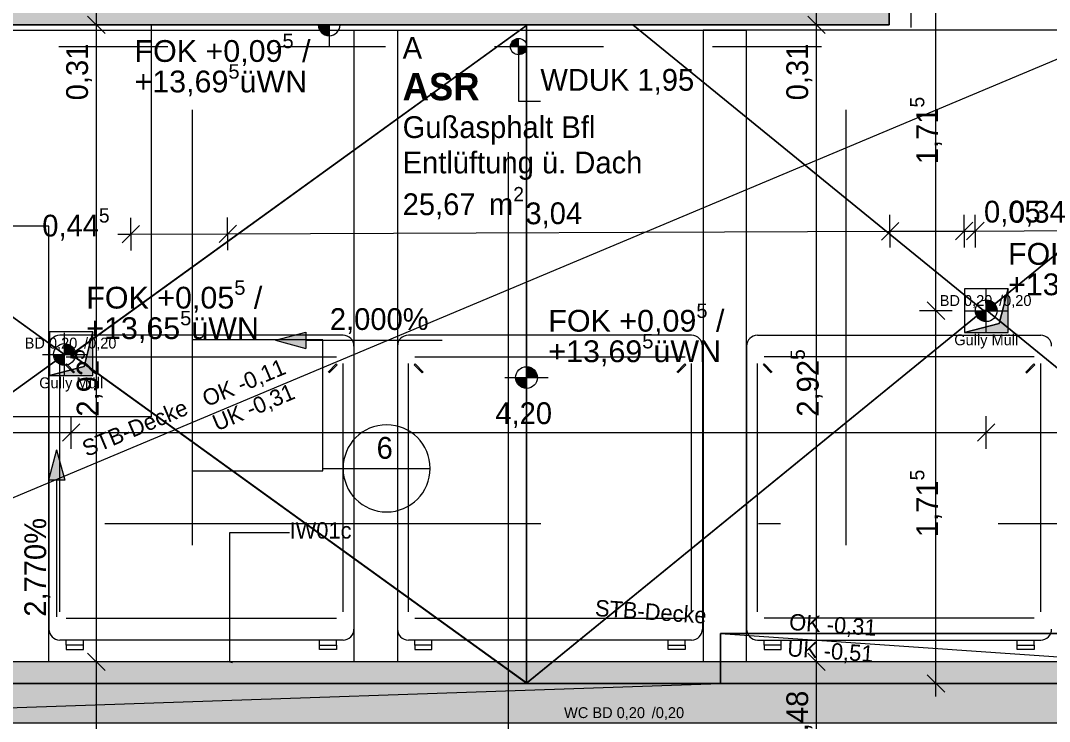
# Model space of a CAD drawing. Header units: metres. Extents: x -3.9 to 83, y -38 to 6.2.
# Drawn here: x 2.213 to 6.935, y -3.909 to -0.69 of the extents above; entities that cross this region are included whole.
import ezdxf

# ---------------------------------------------------------------- set-up
doc = ezdxf.new("R2010")
doc.units = ezdxf.units.M
doc.header["$MEASUREMENT"] = 0
for name, pattern in [('Achse', [0.004, 0.002, -0.001, 0, -0.001]), ('Punkt 1_1', [0.075, 0.025, -0.05]), ('Schnittlinie', [0.006, 0.003, -0.0015, 0, -0.0015]), ('Untersicht', [0.001, 0.0005, -0.0005])]:
    doc.linetypes.add(name, pattern=pattern)
for name, color, linetype in [('0._EG PP_2_000 Achsraster', 7, 'Continuous'), ('0._EG PP_2_110 Wand Aussen', 7, 'Continuous'), ('0._EG PP_2_120 Wand Innen tragend', 7, 'Continuous'), ('0._EG PP_2_210 Decke', 7, 'Continuous'), ('0._EG PP_2_220 Bodenaufbau', 7, 'Continuous'), ('0._EG PP_2_240 Unterdämmung', 7, 'Continuous'), ('0._EG PP_2_270 Deckendurchbruchsymbol', 7, 'Continuous'), ('0._EG PP_2_520 Fixeinbauten', 7, 'Continuous'), ('0._EG PP_2_810 Raum', 7, 'Continuous'), ('0._EG PP_2_851 Marker Schnitt', 7, 'Continuous'), ('0._EG PP_2_860 Marker Änderung bis 26mmtt', 7, 'Continuous'), ('0._EG PP_2_915 Allgemein Beschriftung.x', 7, 'Continuous'), ('0._EG PP_2_950 Polierplan Bemaßung', 7, 'Continuous')]:
    doc.layers.add(name, color=color, linetype=linetype)
doc.styles.add('ERSTELLTER_STIL_1', font='arial.ttf')
doc.styles.add('ERSTELLTER_STIL_10', font='')
doc.styles.add('ERSTELLTER_STIL_2', font='')
doc.styles.get('ERSTELLTER_STIL_10').set_extended_font_data('Eurostile', bold=True)
doc.styles.get('ERSTELLTER_STIL_2').set_extended_font_data('Eurostile')
doc.linetypes.add('Wolke', pattern='A,0,[2,415_260415_PP_VA_1_3 0 EG1.Shx,S=0.00023923,R=0,X=-3.85971e-06,Y=0.000734738],-0.03,0', length=0.03)

msp = doc.modelspace()

# ---------------------------------------------------------------- hatches: boundary and pattern name
at = {"layer": '0._EG PP_2_110 Wand Aussen', "linetype": 'Continuous', "lineweight": 13, "true_color": 0x3f7f02}
for points in [[(6.02, -0.53), (0.3119, -0.53), (0.3126, -0.71), (6.02, -0.71)], [(6.02, -0.53), (6.02, -0.71), (6.2, -0.71)], [(6.2, -0.53), (6.02, -0.53), (6.2, -0.71)]]:
    msp.add_hatch(color=76, dxfattribs=at).paths.add_polyline_path(points)
at = {"layer": '0._EG PP_2_120 Wand Innen tragend', "linetype": 'Continuous', "lineweight": 13, "true_color": 0xff6400}
msp.add_hatch(color=30, dxfattribs=at).paths.add_polyline_path([(0.3233, -3.635), (0.3237, -3.735), (8.345, -3.735), (8.345, -3.635)])
at = {"layer": '0._EG PP_2_120 Wand Innen tragend', "linetype": 'Continuous', "lineweight": 13, "true_color": 0x3f7f02}
msp.add_hatch(color=76, dxfattribs=at).paths.add_polyline_path([(8.345, -3.735), (0.3237, -3.735), (0.3244, -3.915), (8.345, -3.915)])
at = {"layer": '0._EG PP_2_270 Deckendurchbruchsymbol', "linetype": 'Continuous', "lineweight": 0}
for points in [[(6.545, -2.1225), (6.745, -2.1225), (6.745, -1.9225), (6.7046, -2.0821)], [(2.345, -2.32), (2.545, -2.32), (2.545, -2.12), (2.5046, -2.2796)]]:
    msp.add_hatch(color=8, dxfattribs=at).paths.add_polyline_path(points)
at = {"layer": '0._EG PP_2_950 Polierplan Bemaßung', "linetype": 'Continuous', "lineweight": 0, "true_color": 0x000000}
for points in [[(3.629, -0.71), (3.579, -0.71), (3.5828, -0.7291), (3.5937, -0.7454), (3.6099, -0.7562), (3.629, -0.76)], [(6.645, -2.0225), (6.695, -2.0225), (6.6912, -2.0034), (6.6804, -1.9871), (6.6641, -1.9763), (6.645, -1.9725)], [(6.645, -2.0225), (6.595, -2.0225), (6.5988, -2.0416), (6.6096, -2.0579), (6.6259, -2.0687), (6.645, -2.0725)], [(2.4141, -2.2238), (2.4641, -2.2238), (2.4603, -2.2046), (2.4495, -2.1884), (2.4333, -2.1776), (2.4141, -2.1738)], [(2.4141, -2.2238), (2.3641, -2.2238), (2.3679, -2.2429), (2.3788, -2.2591), (2.395, -2.27), (2.4141, -2.2738)], [(4.535, -2.3299), (4.585, -2.3299), (4.5812, -2.3107), (4.5704, -2.2945), (4.5541, -2.2837), (4.535, -2.2799)], [(4.535, -2.3299), (4.485, -2.3299), (4.4888, -2.349), (4.4996, -2.3652), (4.5159, -2.3761), (4.535, -2.3799)]]:
    msp.add_hatch(color=18, dxfattribs=at).paths.add_polyline_path(points)
at = {"layer": '0._EG PP_2_950 Polierplan Bemaßung', "linetype": 'Continuous', "lineweight": 13, "true_color": 0xff6400}
for points in [[(4.4985, -0.81), (4.4985, -0.7725), (4.4841, -0.7754), (4.472, -0.7835), (4.4638, -0.7957), (4.461, -0.81)], [(4.4985, -0.81), (4.4985, -0.8475), (4.5128, -0.8447), (4.525, -0.8365), (4.5331, -0.8244), (4.536, -0.81)]]:
    msp.add_hatch(color=30, dxfattribs=at).paths.add_polyline_path(points)
at = {"layer": '0._EG PP_2_950 Polierplan Bemaßung', "linetype": 'Continuous', "lineweight": 0}
msp.add_hatch(color=8, dxfattribs=at).paths.add_polyline_path([(3.3822, -2.1587), (3.5222, -2.1962), (3.5222, -2.1212)])
at = {"layer": '0._EG PP_2_950 Polierplan Bemaßung', "linetype": 'Continuous', "lineweight": 13, "true_color": 0x6c6cff}
msp.add_hatch(color=171, dxfattribs=at).paths.add_polyline_path([(2.3777, -2.6617), (2.3402, -2.8016), (2.4152, -2.8016)])

# ---------------------------------------------------------------- linework, layer by layer
at = {"layer": '0._EG PP_2_000 Achsraster', "color": 5, "linetype": 'Achse', "lineweight": 0, "ltscale": 1000}
for p, q in [((3, 3), (3, -36)), ((6, 3), (6, -36)), ((-1.5, -3), (21, -3))]:
    msp.add_line(p, q, dxfattribs=at)
at = {"layer": '0._EG PP_2_110 Wand Aussen', "color": 7, "linetype": 'Continuous', "lineweight": 18, "ltscale": 1000, "flags": 128}
for points in [[(6.2, -0.71), (6.2, -0.31)], [(0.3126, -0.71), (6.02, -0.71)], [(6.2, -0.71), (6.02, -0.71)]]:
    msp.add_lwpolyline(points, dxfattribs=at)
at = {"layer": '0._EG PP_2_120 Wand Innen tragend', "color": 7, "linetype": 'Continuous', "lineweight": 18, "ltscale": 1000}
msp.add_line((8.345, -3.735), (0.3237, -3.735), dxfattribs=at)
at = {"layer": '0._EG PP_2_120 Wand Innen tragend', "color": 7, "linetype": 'Continuous', "lineweight": 13, "ltscale": 1000, "flags": 128}
msp.add_lwpolyline([(8.345, -3.635), (0.4233, -3.635)], dxfattribs=at)
at = {"layer": '0._EG PP_2_210 Decke', "color": 7, "linetype": 'Continuous', "lineweight": 13, "ltscale": 1000, "true_color": 0xf4f4f4, "flags": 128}
msp.add_lwpolyline([(0.1437, -3.735), (5.425, -3.735), (5.425, -3.505), (8.725, -3.505), (8.725, -0.13), (6.02, -0.13), (6.02, -0.53), (0.1319, -0.53)], close=True, dxfattribs=at)
for points in [[(8.725, -3.505), (5.425, -3.505), (5.425, -3.735)], [(5.425, -3.735), (0.1437, -3.735), (0.1444, -3.915), (8.725, -3.915), (8.725, -3.845)]]:
    msp.add_lwpolyline(points, dxfattribs=at)
at = {"layer": '0._EG PP_2_220 Bodenaufbau', "color": 7, "linetype": 'Continuous', "lineweight": 13, "ltscale": 1000, "true_color": 0xf4f4f4, "flags": 128}
msp.add_lwpolyline([(0.3237, -3.735), (8.745, -3.735), (8.745, -0.31), (6.2, -0.31), (6.2, -0.71), (0.3126, -0.71)], close=True, dxfattribs=at)
at = {"layer": '0._EG PP_2_220 Bodenaufbau', "color": 8, "linetype": 'Continuous', "lineweight": 0, "ltscale": 1000, "flags": 128}
for points in [[(6.2, -0.71), (6.2, -0.31)], [(8.745, -0.3116), (6.648, -2.0216)], [(6.6483, -2.0216), (8.745, -0.3118)], [(8.745, -0.3118), (6.6483, -2.0216)], [(2.4146, -2.2238), (0.3126, -0.7035)], [(0.3126, -0.7039), (2.4141, -2.2238)], [(2.4141, -2.2238), (0.3211, -0.71)], [(0.3211, -0.71), (4.5389, -0.71)], [(4.535, -0.7125), (2.4454, -2.2238)], [(4.5389, -0.71), (2.4459, -2.2238)], [(2.4459, -2.2238), (4.535, -0.7128)], [(4.535, -3.7332), (4.535, -0.71)], [(4.535, -0.71), (5.0233, -0.71)], [(4.535, -0.7128), (4.535, -3.7322)], [(5.0233, -0.71), (6.6317, -2.0216)], [(5.0233, -0.71), (6.2, -0.71)], [(6.6317, -2.0216), (5.0233, -0.71)], [(6.632, -2.0216), (5.0236, -0.71)], [(4.5328, -3.735), (6.6317, -2.0216)], [(6.6317, -2.0216), (4.535, -3.7332)], [(4.535, -3.7334), (6.632, -2.0216)], [(6.6483, -2.0216), (6.6317, -2.0216)], [(6.6317, -2.0216), (6.6483, -2.0216)], [(6.648, -2.0216), (8.745, -3.7334)], [(8.745, -3.7332), (6.6483, -2.0216)], [(6.6483, -2.0216), (8.7472, -3.735)], [(0.3211, -3.735), (2.4141, -2.2238)], [(2.4141, -2.2238), (0.3237, -3.7331)], [(0.3237, -3.7334), (2.4146, -2.2238)], [(2.4141, -2.2238), (2.4459, -2.2238)], [(2.4459, -2.2238), (2.4141, -2.2238)], [(2.4454, -2.2238), (4.535, -3.7325)], [(2.4459, -2.2238), (4.5389, -3.735)], [(4.535, -3.7322), (2.4459, -2.2238)], [(4.5389, -3.735), (0.3211, -3.735)], [(8.7472, -3.735), (4.5328, -3.735)]]:
    msp.add_lwpolyline(points, dxfattribs=at)
at = {"layer": '0._EG PP_2_240 Unterdämmung', "color": 30, "linetype": 'Untersicht', "lineweight": 13, "ltscale": 1000, "true_color": 0xff6400, "flags": 128}
msp.add_lwpolyline([(0.3126, -0.71), (0.3237, -3.735), (8.925, -3.735), (8.925, -3.865), (11.085, -3.865), (11.085, -6.045), (13.205, -6.045), (13.205, -3.11), (12.78, -3.11), (12.78, -0.31), (6.2, -0.31), (6.2, -0.71)], close=True, dxfattribs=at)
for points in [[(6.955, -0.31), (6.2, -0.31), (6.2, -0.71), (0.3126, -0.71), (0.32, -2.7346)], [(0.32, -2.7346), (0.42, -2.7346), (0.413, -0.81), (6.3, -0.81), (6.3, -0.41), (6.955, -0.41)]]:
    msp.add_lwpolyline(points, dxfattribs=at)
at = {"layer": '0._EG PP_2_270 Deckendurchbruchsymbol', "color": 7, "linetype": 'Continuous', "lineweight": 13, "ltscale": 1000, "flags": 128}
for points in [[(6.7046, -2.0821), (6.745, -1.9225), (6.545, -1.9225), (6.545, -2.1225)], [(6.545, -2.1225), (6.745, -2.1225), (6.745, -1.9225), (6.7046, -2.0821)], [(2.5046, -2.2796), (2.545, -2.12), (2.345, -2.12), (2.345, -2.32)], [(2.345, -2.32), (2.545, -2.32), (2.545, -2.12), (2.5046, -2.2796)]]:
    msp.add_lwpolyline(points, close=True, dxfattribs=at)
at = {"layer": '0._EG PP_2_520 Fixeinbauten', "color": 8, "linetype": 'Punkt 1_1', "lineweight": 13, "ltscale": 1000}
for p, q in [((2.8126, -0.71), (0.3126, -0.71)), ((2.1426, -0.735), (3.9426, -0.735)), ((2.8126, -0.71), (2.8126, -2.51)), ((3.7426, -0.735), (5.5426, -0.735)), ((3.7426, -0.735), (3.7426, -3.635)), ((3.9426, -0.735), (3.9426, -3.635)), ((7.145, -0.735), (5.345, -0.735)), ((5.345, -0.735), (5.345, -3.635)), ((5.5426, -0.735), (5.5426, -3.635)), ((2.3426, -1.635), (1.3426, -1.635)), ((2.3426, -3.635), (2.3426, -1.635)), ((2.8126, -2.51), (0.3126, -2.51))]:
    msp.add_line(p, q, dxfattribs=at)
at = {"layer": '0._EG PP_2_520 Fixeinbauten', "color": 253, "linetype": 'Continuous', "lineweight": 13, "ltscale": 1000, "true_color": 0x9f9f9f}
for p, q in [((3.6926, -2.135), (2.3926, -2.135)), ((5.2926, -2.135), (3.9926, -2.135)), ((5.595, -2.135), (6.895, -2.135)), ((2.3426, -2.185), (2.3426, -3.485)), ((3.7426, -2.185), (3.7426, -3.485)), ((3.9426, -2.185), (3.9426, -3.485)), ((5.3426, -2.185), (5.3426, -3.485)), ((5.545, -2.185), (5.545, -3.485)), ((2.3926, -3.405), (2.3926, -2.265)), ((2.4226, -2.235), (3.6626, -2.235)), ((3.6926, -3.405), (3.6926, -2.265)), ((3.9926, -3.405), (3.9926, -2.265)), ((4.0226, -2.235), (5.2626, -2.235)), ((5.2926, -3.405), (5.2926, -2.265)), ((5.595, -3.405), (5.595, -2.265)), ((6.865, -2.235), (5.625, -2.235)), ((6.895, -3.405), (6.895, -2.265)), ((2.4195, -2.2714), (2.4238, -2.2672)), ((2.4561, -2.3086), (2.4195, -2.2714)), ((2.4238, -2.2672), (2.4604, -2.3043)), ((2.4604, -2.3043), (2.4561, -2.3086)), ((3.6614, -2.2672), (3.6248, -2.3043)), ((3.6291, -2.3086), (3.6657, -2.2714)), ((3.6657, -2.2714), (3.6614, -2.2672)), ((4.0195, -2.2714), (4.0238, -2.2672)), ((4.0561, -2.3086), (4.0195, -2.2714)), ((4.0238, -2.2672), (4.0604, -2.3043)), ((4.0604, -2.3043), (4.0561, -2.3086)), ((5.2614, -2.2672), (5.2248, -2.3043)), ((5.2291, -2.3086), (5.2657, -2.2714)), ((5.2657, -2.2714), (5.2614, -2.2672)), ((5.6219, -2.2714), (5.6262, -2.2672)), ((5.6585, -2.3086), (5.6219, -2.2714)), ((5.6262, -2.2672), (5.6628, -2.3043)), ((6.8638, -2.2672), (6.8272, -2.3043)), ((6.8272, -2.3043), (6.8315, -2.3086)), ((6.8315, -2.3086), (6.8681, -2.2714)), ((6.8681, -2.2714), (6.8638, -2.2672)), ((2.4226, -3.435), (3.6626, -3.435)), ((4.0226, -3.435), (5.2626, -3.435)), ((6.865, -3.435), (5.625, -3.435)), ((3.6926, -3.535), (2.3926, -3.535)), ((2.4226, -3.5591), (2.4226, -3.535)), ((2.5008, -3.5591), (2.5008, -3.535)), ((3.5844, -3.5591), (3.5844, -3.535)), ((3.6626, -3.5591), (3.6626, -3.535)), ((5.2926, -3.535), (3.9926, -3.535)), ((4.0226, -3.5591), (4.0226, -3.535)), ((4.1008, -3.5591), (4.1008, -3.535)), ((5.1844, -3.5591), (5.1844, -3.535)), ((5.2626, -3.5591), (5.2626, -3.535)), ((5.595, -3.535), (6.895, -3.535)), ((5.625, -3.5591), (5.625, -3.535)), ((5.7032, -3.5591), (5.7032, -3.535)), ((6.7868, -3.5591), (6.7868, -3.535)), ((6.865, -3.5591), (6.865, -3.535)), ((2.5008, -3.5591), (2.4226, -3.5591)), ((2.4226, -3.5591), (2.4226, -3.5791)), ((2.4226, -3.5791), (2.5008, -3.5791)), ((2.5008, -3.5791), (2.5008, -3.5591)), ((3.5844, -3.5791), (3.5844, -3.5591)), ((3.5844, -3.5591), (3.6626, -3.5591)), ((3.6626, -3.5791), (3.5844, -3.5791)), ((3.6626, -3.5591), (3.6626, -3.5791)), ((4.1008, -3.5591), (4.0226, -3.5591)), ((4.0226, -3.5591), (4.0226, -3.5791)), ((4.0226, -3.5791), (4.1008, -3.5791)), ((4.1008, -3.5791), (4.1008, -3.5591)), ((5.1844, -3.5791), (5.1844, -3.5591)), ((5.1844, -3.5591), (5.2626, -3.5591)), ((5.2626, -3.5791), (5.1844, -3.5791)), ((5.2626, -3.5591), (5.2626, -3.5791)), ((5.7032, -3.5591), (5.625, -3.5591)), ((5.625, -3.5591), (5.625, -3.5791)), ((5.625, -3.5791), (5.7032, -3.5791)), ((5.7032, -3.5791), (5.7032, -3.5591)), ((6.7868, -3.5791), (6.7868, -3.5591)), ((6.7868, -3.5591), (6.865, -3.5591)), ((6.865, -3.5791), (6.7868, -3.5791)), ((6.865, -3.5591), (6.865, -3.5791))]:
    msp.add_line(p, q, dxfattribs=at)
for centre, start, end in [((2.3926, -2.185), 90, 180), ((3.6926, -2.185), 360, 90), ((3.9926, -2.185), 90, 180), ((5.2926, -2.185), 360, 90), ((5.595, -2.185), 90, 180), ((6.895, -2.185), 0, 90), ((2.3926, -3.485), 180, 270), ((3.6926, -3.485), 270, 0), ((3.9926, -3.485), 180, 270), ((5.2926, -3.485), 270, 0), ((5.595, -3.485), 180, 270), ((6.895, -3.485), 270, 360)]:
    msp.add_arc(centre, 0.05, start, end, dxfattribs=at)
at = {"layer": '0._EG PP_2_851 Marker Schnitt', "color": 7, "linetype": 'Schnittlinie', "lineweight": 13, "ltscale": 1000}
msp.add_line((4.45, 4.805), (4.45, -18.475), dxfattribs=at)
at = {"layer": '0._EG PP_2_860 Marker Änderung bis 26mmtt', "color": 200, "linetype": 'Wolke', "lineweight": 13, "ltscale": 1000, "true_color": 0xd600ff}
for p, q in [((3.6005, -2.1569), (3, -2.1569)), ((3, -2.1569), (3, -2.7574)), ((3.6005, -2.7574), (3.6005, -2.1569)), ((3, -2.7574), (3.6005, -2.7574))]:
    msp.add_line(p, q, dxfattribs=at)
at = {"layer": '0._EG PP_2_860 Marker Änderung bis 26mmtt', "color": 7, "linetype": 'Continuous', "lineweight": 13, "ltscale": 1000}
for p, q in [((3.6005, -2.7467), (3.6928, -2.7467)), ((3.6928, -2.7467), (4.0928, -2.7467))]:
    msp.add_line(p, q, dxfattribs=at)
for start, end in [(0, 180), (180, 0)]:
    msp.add_arc((3.8928, -2.7467), 0.2, start, end, dxfattribs=at)
at = {"layer": '0._EG PP_2_915 Allgemein Beschriftung.x', "color": 7, "linetype": 'Continuous', "lineweight": 13, "ltscale": 1000}
for p, q in [((3.1735, -3.635), (3.1735, -3.0417)), ((3.1735, -3.0417), (3.4474, -3.0417)), ((3.161, -3.6317), (3.186, -3.6383))]:
    msp.add_line(p, q, dxfattribs=at)
at = {"layer": '0._EG PP_2_950 Polierplan Bemaßung', "color": 76, "linetype": 'Continuous', "lineweight": 13, "ltscale": 1000, "true_color": 0x3f7f02}
for p, q in [((0.1437, -3.735), (8.725, -0.13)), ((6.4143, -2.0225), (6.4143, -0.31)), ((6.3743, -1.9825), (6.4543, -2.0625)), ((6.4893, -2.0225), (6.3393, -2.0225)), ((6.4143, -3.735), (6.4143, -2.0225)), ((2.485, -2.542), (2.405, -2.622)), ((2.445, -2.657), (2.445, -2.507)), ((6.685, -2.542), (6.605, -2.622)), ((6.645, -2.657), (6.645, -2.507)), ((0.3126, -2.582), (2.445, -2.582)), ((2.445, -2.582), (6.645, -2.582)), ((6.645, -2.582), (8.745, -2.582)), ((5.425, -3.505), (8.745, -3.735)), ((6.3743, -3.695), (6.4543, -3.775)), ((0.1444, -3.915), (5.425, -3.735)), ((6.4893, -3.735), (6.3393, -3.735)), ((6.4143, -3.795), (6.4143, -3.735))]:
    msp.add_line(p, q, dxfattribs=at)
at = {"layer": '0._EG PP_2_950 Polierplan Bemaßung', "color": 6, "linetype": 'Continuous', "lineweight": 13, "ltscale": 1000, "true_color": 0xfb02fe}
for p, q in [((2.5606, -0.71), (2.5606, -0.4)), ((5.8661, -0.71), (5.8661, -0.4)), ((2.5206, -0.67), (2.6006, -0.75)), ((5.8261, -0.67), (5.9061, -0.75)), ((2.6356, -0.71), (2.4856, -0.71)), ((2.5606, -3.635), (2.5606, -0.71)), ((5.9411, -0.71), (5.7911, -0.71)), ((5.8661, -3.635), (5.8661, -0.71)), ((2.7198, -1.7459), (2.7192, -1.5959)), ((3.1637, -1.7443), (3.1631, -1.5943)), ((6.2038, -1.7331), (6.2032, -1.5831)), ((6.5446, -1.7319), (6.5441, -1.5819)), ((6.5953, -1.7317), (6.5947, -1.5817)), ((2.7593, -1.6307), (2.6796, -1.711)), ((3.2032, -1.6291), (3.1235, -1.7094)), ((6.2433, -1.618), (6.1636, -1.6983)), ((6.5842, -1.6167), (6.5045, -1.697)), ((6.6348, -1.6165), (6.5551, -1.6968)), ((6.595, -1.6567), (8.6121, -1.6493)), ((2.6595, -1.6711), (2.7195, -1.6709)), ((2.7195, -1.6709), (3.1634, -1.6693)), ((3.1634, -1.6693), (6.2035, -1.6581)), ((6.2035, -1.6581), (6.5444, -1.6569)), ((6.5444, -1.6569), (6.595, -1.6567)), ((2.6356, -3.635), (2.4856, -3.635)), ((2.5206, -3.595), (2.6006, -3.675)), ((2.5606, -4.015), (2.5606, -3.635)), ((5.9411, -3.635), (5.7911, -3.635)), ((5.8261, -3.595), (5.9061, -3.675)), ((5.8661, -4.115), (5.8661, -3.635))]:
    msp.add_line(p, q, dxfattribs=at)
at = {"layer": '0._EG PP_2_950 Polierplan Bemaßung', "color": 7, "linetype": 'Continuous', "lineweight": 13, "ltscale": 1000}
for p, q in [((3.729, -0.71), (3.529, -0.71)), ((3.629, -0.71), (3.629, -0.81)), ((6.645, -2.1225), (6.645, -1.9225)), ((6.545, -2.0225), (6.745, -2.0225)), ((2.4141, -2.3238), (2.4141, -2.1238)), ((2.3141, -2.2238), (2.5141, -2.2238)), ((4.535, -2.4299), (4.535, -2.2299)), ((4.435, -2.3299), (4.635, -2.3299))]:
    msp.add_line(p, q, dxfattribs=at)
at = {"layer": '0._EG PP_2_950 Polierplan Bemaßung', "color": 30, "linetype": 'Continuous', "lineweight": 13, "ltscale": 1000, "true_color": 0xff6400}
for p, q in [((4.4985, -0.8475), (4.4985, -0.7725)), ((4.536, -0.81), (4.461, -0.81)), ((4.4985, -0.81), (4.4985, -1.06)), ((4.4985, -1.06), (4.5985, -1.06))]:
    msp.add_line(p, q, dxfattribs=at)
at = {"layer": '0._EG PP_2_950 Polierplan Bemaßung', "color": 8, "linetype": 'Continuous', "lineweight": 0, "ltscale": 1000}
for p, q in [((3.3822, -2.1587), (3.5222, -2.1212)), ((3.5222, -2.1212), (3.5222, -2.1962)), ((3.3822, -2.1587), (3.5222, -2.1962)), ((3.5222, -2.1587), (3.5322, -2.1587)), ((3.5322, -2.1587), (3.6322, -2.1587)), ((3.6322, -2.1587), (4.1485, -2.1587))]:
    msp.add_line(p, q, dxfattribs=at)
at = {"layer": '0._EG PP_2_950 Polierplan Bemaßung', "color": 171, "linetype": 'Continuous', "lineweight": 13, "ltscale": 1000, "true_color": 0x6c6cff}
for p, q in [((2.3777, -2.6617), (2.3402, -2.8016)), ((2.3777, -2.6617), (2.4152, -2.8016)), ((2.4152, -2.8016), (2.3402, -2.8016)), ((2.3777, -2.8016), (2.3777, -2.8117)), ((2.3777, -2.8117), (2.3777, -2.9117)), ((2.3777, -2.9117), (2.3777, -3.428))]:
    msp.add_line(p, q, dxfattribs=at)
at = {"layer": '0._EG PP_2_950 Polierplan Bemaßung', "color": 30, "linetype": 'Continuous', "lineweight": 13, "ltscale": 1000, "true_color": 0xff6400}
msp.add_circle((4.4985, -0.81), 0.0375, dxfattribs=at)
at = {"layer": '0._EG PP_2_950 Polierplan Bemaßung', "color": 7, "linetype": 'Continuous', "lineweight": 13, "ltscale": 1000}
for centre in [(6.645, -2.0225), (2.4141, -2.2238), (4.535, -2.3299)]:
    msp.add_circle(centre, 0.05, dxfattribs=at)
msp.add_arc((3.629, -0.71), 0.05, 180, 0, dxfattribs=at)

# ---------------------------------------------------------------- texts
at = {"layer": '0._EG PP_2_270 Deckendurchbruchsymbol', "color": 1, "linetype": 'Continuous', "lineweight": 0, "char_height": 0.05, "style": 'ERSTELLTER_STIL_2'}
for s, insert, attachment_point in [('\\A1;{\\pqc;\\pt0;\\fEurostile|b0|i0|c0|p0;\\W1.000000; BD 0,20\\fEurostile|b0|i0|c0|p0;\\W1.000000;\\A1{\\H.66x;\\S^  ;}\\fEurostile|b0|i0|c0|p0;\\W1.000000; /0,20\\fEurostile|b0|i0|c0|p0;\\W1.000000;\\A1{\\H.66x;\\S^  ;}\\fEurostile|b0|i0|c0|p0;\\W1.000000;\\fEurostile|b0|i0|c0|p0;\\W1.000000;\\A1{\\H.66x;\\S^  ;}}', (6.645, -2.0156), 8), ('\\A1;{\\pqc;\\pt0;\\fEurostile|b0|i0|c0|p0;\\W1.000000; BD 0,20\\fEurostile|b0|i0|c0|p0;\\W1.000000;\\A1{\\H.66x;\\S^  ;}\\fEurostile|b0|i0|c0|p0;\\W1.000000; /0,20\\fEurostile|b0|i0|c0|p0;\\W1.000000;\\A1{\\H.66x;\\S^  ;}\\fEurostile|b0|i0|c0|p0;\\W1.000000;\\fEurostile|b0|i0|c0|p0;\\W1.000000;\\A1{\\H.66x;\\S^  ;}}', (2.445, -2.211), 8), ('\\A1;{\\pqc;\\pt0;\\fEurostile|b0|i0|c0|p0;\\W1.000000;Gully Müll}', (6.645, -2.1314), 2), ('\\A1;{\\pqc;\\pt0;\\fEurostile|b0|i0|c0|p0;\\W1.000000;Gully Müll}', (2.445, -2.3289), 2), ('\\A1;{\\pqc;\\pt0;\\fEurostile|b0|i0|c0|p0;\\W1.000000;WC BD 0,20\\fEurostile|b0|i0|c0|p0;\\W1.000000;\\A1{\\H.66x;\\S^  ;}\\fEurostile|b0|i0|c0|p0;\\W1.000000; /0,20\\fEurostile|b0|i0|c0|p0;\\W1.000000;\\A1{\\H.66x;\\S^  ;}\\fEurostile|b0|i0|c0|p0;\\W1.000000;\\fEurostile|b0|i0|c0|p0;\\W1.000000;\\A1{\\H.66x;\\S^  ;}}', (4.995, -3.9081), 8)]:
    msp.add_mtext(s, dxfattribs=dict(at, insert=insert, attachment_point=attachment_point))
at = {"layer": '0._EG PP_2_810 Raum', "color": 7, "linetype": 'Continuous', "lineweight": 13, "attachment_point": 1}
for s, insert, char_height, style in [('\\A1;{\\pql;\\pt0;\\fEurostile|b0|i0|c0|p0;\\W1.000000;A}', (3.9664, -0.765), 0.1, 'ERSTELLTER_STIL_2'), ('\\A1;{\\pql;\\pt0;\\fEurostile|b1|i0|c0|p0;\\W1.000000;ASR}', (3.9664, -0.9311), 0.125, 'ERSTELLTER_STIL_10'), ('\\A1;{\\pql;\\pt0;\\fEurostile|b0|i0|c0|p0;\\W1.000000;Gußasphalt Bfl}', (3.9664, -1.1296), 0.1, 'ERSTELLTER_STIL_2'), ('\\A1;{\\pql;\\pt0;\\fEurostile|b0|i0|c0|p0;\\W1.000000;Entlüftung ü. Dach}', (3.9664, -1.2921), 0.1, 'ERSTELLTER_STIL_2'), ('\\A1;{\\pql;\\pt0,0.05;\\fEurostile|b0|i0|c0|p0;\\W1.000000;25,67\\fEurostile|b0|i0|c0|p0;\\W1.000000;\\A1{\\H.66x;\\S^  ;}\\fEurostile|b0|i0|c0|p0;\\W1.000000; m\\fEurostile|b0|i0|c0|p0;\\W1.000000;\\A1{\\H.66x;\\S2^  ;}}', (3.9664, -1.4546), 0.1, 'ERSTELLTER_STIL_2')]:
    msp.add_mtext(s, dxfattribs=dict(at, insert=insert, char_height=char_height, style=style))
at = {"layer": '0._EG PP_2_860 Marker Änderung bis 26mmtt', "color": 7, "linetype": 'Continuous', "lineweight": 13, "insert": (3.8468, -2.704), "char_height": 0.1, "attachment_point": 7, "style": 'ERSTELLTER_STIL_2'}
msp.add_mtext('\\A1;{\\pql;\\fEurostile|b0|i0|c0|p0;\\W1.000000;6}', dxfattribs=at)
at = {"layer": '0._EG PP_2_915 Allgemein Beschriftung.x', "color": 7, "linetype": 'Continuous', "lineweight": 13, "insert": (3.4474, -3.0323), "char_height": 0.075, "attachment_point": 4, "style": 'ERSTELLTER_STIL_2'}
msp.add_mtext('\\A1;{\\pql;\\fEurostile|b0|i0|c0|p0;\\W1.000000;IW01c}', dxfattribs=at)
at = {"layer": '0._EG PP_2_950 Polierplan Bemaßung', "color": 7, "linetype": 'Continuous', "lineweight": 13, "char_height": 0.1, "attachment_point": 7, "style": 'ERSTELLTER_STIL_1'}
for s, insert in [('\\A1;{\\pql;\\fArial|b0|i0|c0|p0;\\W1.000000;FOK +0,09\\fArial|b0|i0|c0|p0;\\W1.000000;\\A1{\\H.66x;\\S5^  ;}\\fArial|b0|i0|c0|p0;\\W1.000000; /}', (2.7355, -0.9092)), ('\\A1;{\\pql;\\fArial|b0|i0|c0|p0;\\W1.000000;+13,69\\fArial|b0|i0|c0|p0;\\W1.000000;\\A1{\\H.66x;\\S5^  ;}\\fArial|b0|i0|c0|p0;\\W1.000000;üWN}', (2.7355, -1.0492)), ('\\A1;{\\pql;\\fArial|b0|i0|c0|p0;\\W1.000000;FOK +0,05\\fArial|b0|i0|c0|p0;\\W1.000000;\\A1{\\H.66x;\\S5^  ;}\\fArial|b0|i0|c0|p0;\\W1.000000; /}', (6.745, -1.8408)), ('\\A1;{\\pql;\\fArial|b0|i0|c0|p0;\\W1.000000;+13,65\\fArial|b0|i0|c0|p0;\\W1.000000;\\A1{\\H.66x;\\S5^  ;}\\fArial|b0|i0|c0|p0;\\W1.000000;üWN}', (6.745, -1.9808)), ('\\A1;{\\pql;\\fArial|b0|i0|c0|p0;\\W1.000000;FOK +0,05\\fArial|b0|i0|c0|p0;\\W1.000000;\\A1{\\H.66x;\\S5^  ;}\\fArial|b0|i0|c0|p0;\\W1.000000; /}', (2.5141, -2.042)), ('\\A1;{\\pql;\\fArial|b0|i0|c0|p0;\\W1.000000;+13,65\\fArial|b0|i0|c0|p0;\\W1.000000;\\A1{\\H.66x;\\S5^  ;}\\fArial|b0|i0|c0|p0;\\W1.000000;üWN}', (2.5141, -2.182)), ('\\A1;{\\pql;\\fArial|b0|i0|c0|p0;\\W1.000000;FOK +0,09\\fArial|b0|i0|c0|p0;\\W1.000000;\\A1{\\H.66x;\\S5^  ;}\\fArial|b0|i0|c0|p0;\\W1.000000; /}', (4.635, -2.1481)), ('\\A1;{\\pql;\\fArial|b0|i0|c0|p0;\\W1.000000;+13,69\\fArial|b0|i0|c0|p0;\\W1.000000;\\A1{\\H.66x;\\S5^  ;}\\fArial|b0|i0|c0|p0;\\W1.000000;üWN}', (4.635, -2.2881))]:
    msp.add_mtext(s, dxfattribs=dict(at, insert=insert))
at = {"layer": '0._EG PP_2_950 Polierplan Bemaßung', "color": 6, "linetype": 'Continuous', "lineweight": 13, "true_color": 0xfb02fe, "char_height": 0.1, "width": 0.306373, "attachment_point": 7, "style": 'ERSTELLTER_STIL_2'}
for s, insert, rotation in [('\\A1;{\\pql;\\fEurostile|b0|i0|c0|p0;\\W1.000000;0,31}', (2.5406, -1.0564), 90), ('\\A1;{\\pql;\\fEurostile|b0|i0|c0|p0;\\W1.000000;0,31}', (5.8461, -1.0564), 90), ('\\A1;{\\pql;\\fEurostile|b0|i0|c0|p0;\\W1.000000;3,04}', (4.5302, -1.6443), 0.2101), ('\\A1;{\\pql;\\fEurostile|b0|i0|c0|p0;\\W1.000000;0,05}', (6.6349, -1.6365), 0.2101), ('\\A1;{\\pql;\\fEurostile|b0|i0|c0|p0;\\W1.000000;0,34}', (6.7497, -1.6377), 0.2101), ('\\A1;{\\pql;\\fEurostile|b0|i0|c0|p0;\\W1.000000;0,48}', (5.8461, -4.0282), 90)]:
    msp.add_mtext(s, dxfattribs=dict(at, insert=insert, rotation=rotation))
at = {"layer": '0._EG PP_2_950 Polierplan Bemaßung', "color": 30, "linetype": 'Continuous', "lineweight": 13, "true_color": 0xff6400, "insert": (4.5985, -1.031), "char_height": 0.1, "attachment_point": 7, "style": 'ERSTELLTER_STIL_2'}
msp.add_mtext('\\A1;{\\pql;\\fEurostile|b0|i0|c0|p0;\\W1.000000;WD\\fEurostile|b0|i0|c0|p0;\\W1.000000;UK \\fEurostile|b0|i0|c0|p0;\\W1.000000;1,95}', dxfattribs=at)
at = {"layer": '0._EG PP_2_950 Polierplan Bemaßung', "color": 76, "linetype": 'Continuous', "lineweight": 13, "true_color": 0x3f7f02, "style": 'ERSTELLTER_STIL_2'}
for s, insert, char_height, attachment_point, rotation in [('\\A1;{\\pql;\\fEurostile|b0|i0|c0|p0;\\W1.000000;1,71\\fEurostile|b0|i0|c0|p0;\\W1.000000;\\A1{\\H.66x;\\S5^  ;}}', (6.4532, -1.3498), 0.1, 7, 90), ('\\A1;{\\pql;\\fEurostile|b0|i0|c0|p0;\\W1.000000;\\fEurostile|b0|i0|c0|p0;\\W1.000000;\\fEurostile|b0|i0|c0|p0;\\W1.000000;STB-Decke\\fEurostile|b0|i0|c0|p0;\\W1.000000;\\A1{\\H.66x;\\S^  ;}\\fEurostile|b0|i0|c0|p0;\\W1.000000;\\fEurostile|b0|i0|c0|p0;\\W1.000000;\\P\\pql;\\fEurostile|b0|i0|c0|p0;\\W1.000000;\\fEurostile|b0|i0|c0|p0;\\W1.000000;\\fEurostile|b0|i0|c0|p0;\\W1.000000;\\fEurostile|b0|i0|c0|p0;\\W1.000000;\\A1{\\H.66x;\\S^  ;}\\fEurostile|b0|i0|c0|p0;\\W1.000000;\\fEurostile|b0|i0|c0|p0;\\W1.000000;}', (2.534, -2.7381), 0.075, 4, 22.7872), ('\\A1;{\\pql;\\fEurostile|b0|i0|c0|p0;\\W1.000000;1,71\\fEurostile|b0|i0|c0|p0;\\W1.000000;\\A1{\\H.66x;\\S5^  ;}}', (6.4532, -3.0623), 0.1, 7, 90), ('\\A1;{\\pql;\\fEurostile|b0|i0|c0|p0;\\W1.000000;\\fEurostile|b0|i0|c0|p0;\\W1.000000;\\fEurostile|b0|i0|c0|p0;\\W1.000000;STB-Decke\\fEurostile|b0|i0|c0|p0;\\W1.000000;\\A1{\\H.66x;\\S^  ;}\\fEurostile|b0|i0|c0|p0;\\W1.000000;\\fEurostile|b0|i0|c0|p0;\\W1.000000;\\P\\pql;\\fEurostile|b0|i0|c0|p0;\\W1.000000;\\fEurostile|b0|i0|c0|p0;\\W1.000000;\\fEurostile|b0|i0|c0|p0;\\W1.000000;\\fEurostile|b0|i0|c0|p0;\\W1.000000;\\A1{\\H.66x;\\S^  ;}\\fEurostile|b0|i0|c0|p0;\\W1.000000;\\fEurostile|b0|i0|c0|p0;\\W1.000000;}', (4.8442, -3.4714), 0.075, 4, 356.037)]:
    msp.add_mtext(s, dxfattribs=dict(at, insert=insert, char_height=char_height, attachment_point=attachment_point, rotation=rotation))
at = {"layer": '0._EG PP_2_950 Polierplan Bemaßung', "color": 6, "linetype": 'Continuous', "lineweight": 13, "true_color": 0xfb02fe, "char_height": 0.1, "attachment_point": 7, "style": 'ERSTELLTER_STIL_2'}
for s, insert, rotation in [('\\A1;{\\pql;\\fEurostile|b0|i0|c0|p0;\\W1.000000;0,44\\fEurostile|b0|i0|c0|p0;\\W1.000000;\\A1{\\H.66x;\\S5^  ;}}', (2.3125, -1.7113), 0.2101), ('\\A1;{\\pql;\\fEurostile|b0|i0|c0|p0;\\W1.000000;2,92\\fEurostile|b0|i0|c0|p0;\\W1.000000;\\A1{\\H.66x;\\S5^  ;}}', (2.5996, -2.5092), 90), ('\\A1;{\\pql;\\fEurostile|b0|i0|c0|p0;\\W1.000000;2,92\\fEurostile|b0|i0|c0|p0;\\W1.000000;\\A1{\\H.66x;\\S5^  ;}}', (5.905, -2.5092), 90)]:
    msp.add_mtext(s, dxfattribs=dict(at, insert=insert, rotation=rotation))
at = {"layer": '0._EG PP_2_950 Polierplan Bemaßung', "color": 8, "linetype": 'Continuous', "lineweight": 0, "insert": (3.6322, -2.1297), "char_height": 0.1, "attachment_point": 7, "style": 'ERSTELLTER_STIL_2'}
msp.add_mtext('\\A1;{\\pql;\\fEurostile|b0|i0|c0|p0;\\W1.000000;2,000\\fEurostile|b0|i0|c0|p0;\\W1.000000;%}', dxfattribs=at)
at = {"layer": '0._EG PP_2_950 Polierplan Bemaßung', "color": 76, "linetype": 'Continuous', "lineweight": 13, "true_color": 0x3f7f02, "char_height": 0.075, "attachment_point": 4, "line_spacing_factor": 0.968161, "style": 'ERSTELLTER_STIL_2'}
for s, insert, rotation in [('\\A1;{\\pql;\\fEurostile|b0|i0|c0|p0;\\W1.000000;OK \\fEurostile|b0|i0|c0|p0;\\W1.000000;\\fEurostile|b0|i0|c0|p0;\\W1.000000;-0,11\\fEurostile|b0|i0|c0|p0;\\W1.000000;\\A1{\\H.66x;\\S^  ;}\\fEurostile|b0|i0|c0|p0;\\W1.000000;\\fEurostile|b0|i0|c0|p0;\\W1.000000;\\P\\pql;\\fEurostile|b0|i0|c0|p0;\\W1.000000;UK \\fEurostile|b0|i0|c0|p0;\\W1.000000;\\fEurostile|b0|i0|c0|p0;\\W1.000000;-0,31\\fEurostile|b0|i0|c0|p0;\\W1.000000;\\A1{\\H.66x;\\S^  ;}\\fEurostile|b0|i0|c0|p0;\\W1.000000;\\fEurostile|b0|i0|c0|p0;\\W1.000000;}', (3.0801, -2.4968), 22.7872), ('\\A1;{\\pql;\\fEurostile|b0|i0|c0|p0;\\W1.000000;OK \\fEurostile|b0|i0|c0|p0;\\W1.000000;\\fEurostile|b0|i0|c0|p0;\\W1.000000;-0,31\\fEurostile|b0|i0|c0|p0;\\W1.000000;\\A1{\\H.66x;\\S^  ;}\\fEurostile|b0|i0|c0|p0;\\W1.000000;\\fEurostile|b0|i0|c0|p0;\\W1.000000;\\P\\pql;\\fEurostile|b0|i0|c0|p0;\\W1.000000;UK \\fEurostile|b0|i0|c0|p0;\\W1.000000;\\fEurostile|b0|i0|c0|p0;\\W1.000000;-0,51\\fEurostile|b0|i0|c0|p0;\\W1.000000;\\A1{\\H.66x;\\S^  ;}\\fEurostile|b0|i0|c0|p0;\\W1.000000;\\fEurostile|b0|i0|c0|p0;\\W1.000000;}', (5.7361, -3.5223), 356.037)]:
    msp.add_mtext(s, dxfattribs=dict(at, insert=insert, rotation=rotation))
at = {"layer": '0._EG PP_2_950 Polierplan Bemaßung', "color": 76, "linetype": 'Continuous', "lineweight": 13, "true_color": 0x3f7f02, "insert": (4.3918, -2.562), "char_height": 0.1, "width": 0.306373, "attachment_point": 7, "style": 'ERSTELLTER_STIL_2'}
msp.add_mtext('\\A1;{\\pql;\\fEurostile|b0|i0|c0|p0;\\W1.000000;4,20}', dxfattribs=at)
at = {"layer": '0._EG PP_2_950 Polierplan Bemaßung', "color": 171, "linetype": 'Continuous', "lineweight": 13, "true_color": 0x6c6cff, "insert": (2.3487, -3.428), "char_height": 0.1, "attachment_point": 7, "rotation": 90, "style": 'ERSTELLTER_STIL_2'}
msp.add_mtext('\\A1;{\\pql;\\fEurostile|b0|i0|c0|p0;\\W1.000000;2,770\\fEurostile|b0|i0|c0|p0;\\W1.000000;%}', dxfattribs=at)

doc.saveas('drawing.dxf')
